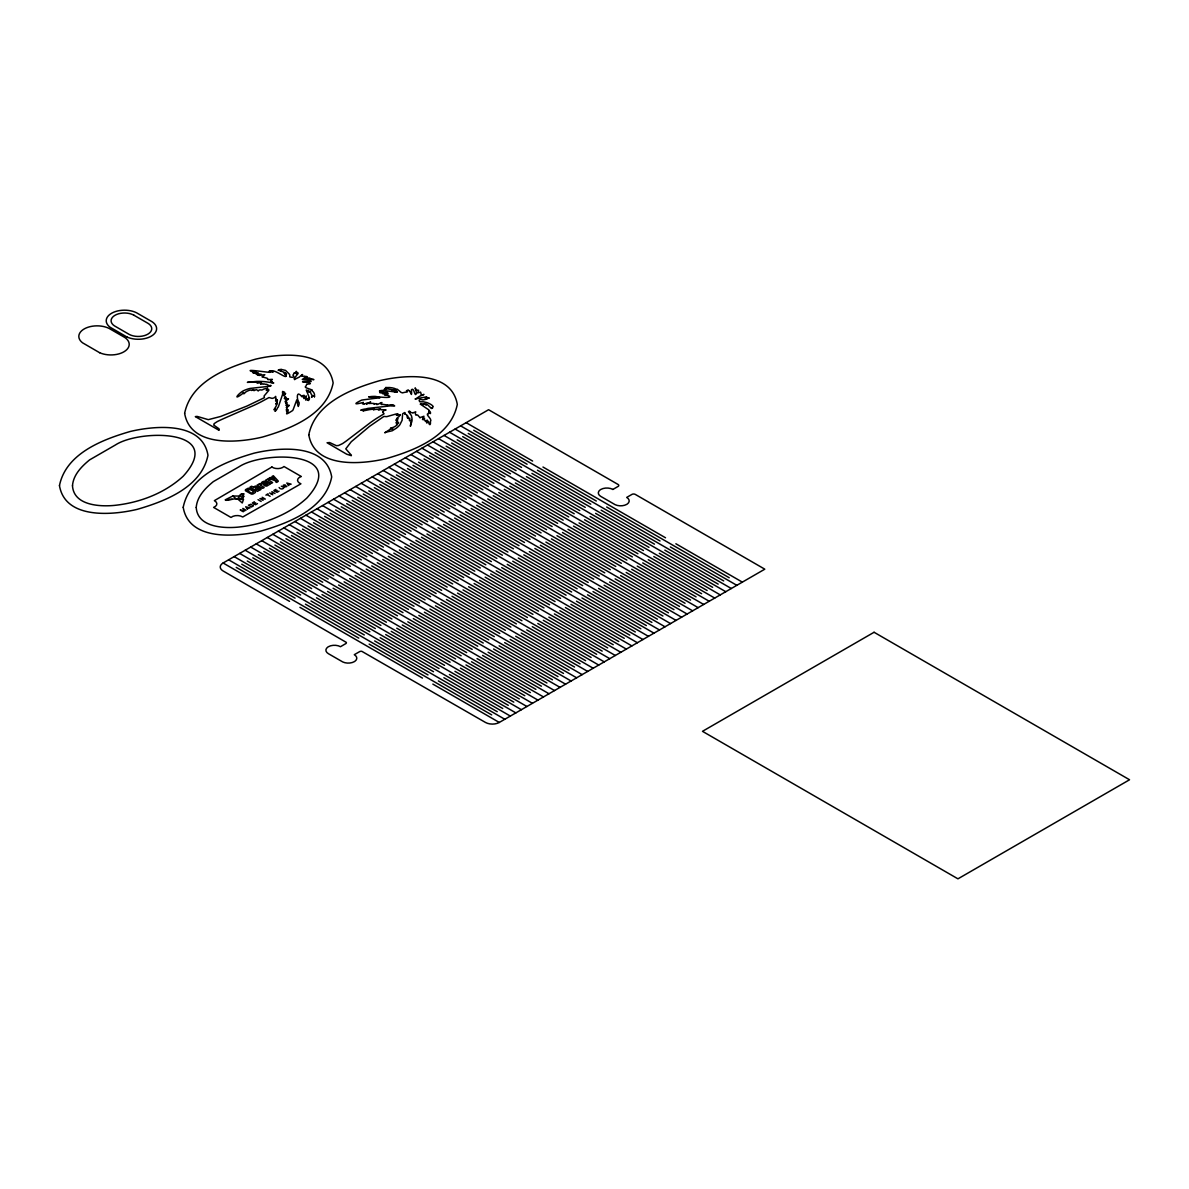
<?xml version="1.0" encoding="UTF-8"?>
<svg xmlns="http://www.w3.org/2000/svg" width="1189" height="1189" viewBox="0 0 1189 1189"><rect width="100%" height="100%" fill="white"/><g stroke="black" fill="none" stroke-linecap="round" stroke-linejoin="round"><path stroke-width="1.5" d="M409.863 412.211L409.878 412.107A2.973 1.724 0 0 0 410.012 411.721L409.729 411.26A2.274 1.308 0 0 1 409.358 411.052L408.436 411.632L411.349 415.556A25.326 14.625 0 0 1 411.662 416.596L411.825 417.384A37.067 21.402 0 0 1 411.974 421.025L410.383 426.286L411.305 419.925L409.685 420.876A10.389 6.004 0 0 0 409.432 420.267L409.313 419.955A2.824 1.635 0 0 1 409.313 419.494L409.893 418.201L407.53 418.186A5.113 2.943 0 0 0 407.99 417.725L407.084 417.176A7.743 4.474 0 0 1 407.782 416.789C408.971 415.734 406.281 416.358 406.727 415.422A2.556 1.471 0 0 0 407.069 415.169L405.033 413.921M272.266 381.728L270.72 380.97M307.788 391.954L307.802 391.894A16.943 9.78 0 0 0 307.758 391.151L307.981 390.17L308.783 391.077A29.725 17.166 0 0 1 309.259 392.221C310.314 389.457 310.255 393.544 312.068 395.343A10.924 6.302 0 0 1 311.533 396.963L311.652 397.23A2.973 1.724 0 0 0 311.83 396.858M304.072 378.132L307.327 376.824L306.539 376.497A2.423 1.397 0 0 0 305.647 376.482C304.325 375.442 299.494 377.597 302.615 374.52L301.441 375.234A12.782 7.372 0 0 0 300.431 376.081A22.011 12.707 0 0 1 299.331 377.062L294.961 379.187A18.073 10.433 0 0 1 294.619 379.663L294.114 378.533L297.978 373.688A3.76 2.17 0 0 0 298.023 373.331A4.266 2.467 0 0 0 297.949 372.9L297.651 372.588A15.754 9.096 0 0 0 297.191 373.331L296.403 373.97L296.388 372.915A26.069 15.056 0 0 1 296.626 372.068L296.477 371.414A1.62 0.936 0 0 0 295.987 371.548L295.467 373.197L294.5 372.766M366.628 404.052L366.673 403.814A3.983 2.304 0 0 1 367.029 403.353M425.707 399.281L425.484 399.415A1.561 0.907 0 0 1 424.874 399.534L422.794 399.98A4.682 2.705 0 0 0 420.029 399.474L419.152 400.188A3.983 2.304 0 0 1 419.241 400.693L419.643 401.614A2.081 1.204 0 0 0 420.089 401.823L423.299 401.808A16.557 9.557 0 0 1 424.83 402.135C428.01 402.268 434.208 406.043 432.841 406.712M412.88 412.865L410.042 412.301M423.715 403.888L423.774 404.097A3.433 1.977 0 0 0 424.012 404.438L423.819 404.602A16.111 9.304 0 0 1 423.076 404.141L421.827 403.874M314.55 396.769L314.49 394.391A48.095 27.763 0 0 0 314.297 393.812A29.903 17.27 0 0 0 313.896 392.801L313.049 391.627A9.616 5.559 0 0 0 312.261 391.018L310.998 390.037A1.486 0.862 0 0 1 311.518 389.933L311.815 389.873M278.731 369.764L278.152 370.21M399.757 415.63L398.583 416.967A5.083 2.928 0 0 0 397.498 417.562L396.606 418.796L398.166 418.766L395.759 420.103L397.884 421.129L396.754 421.961A27.837 16.081 0 0 0 396.026 422.392L396.665 422.883M268.61 385.771L269.546 385.682A3.968 2.289 0 0 0 270.393 385.34L271.137 385.652A17.404 10.047 0 0 1 270.215 386.187M275.967 399.266L275.655 396.383A11.786 6.807 0 0 0 275.313 396.814L275.016 397.141A9.438 5.455 0 0 1 274.079 397.854L272.4 398.36A6.331 3.656 0 0 1 271.657 398.27L271.151 398.122A23.334 13.465 0 0 0 270.616 397.973L268.996 397.557L261.223 401.793A189.304 109.299 0 0 1 253.97 405.33L222.373 419.152A230.413 133.034 0 0 0 217.334 421.545L214.065 423.685A8.368 4.83 0 0 1 213.901 424.518A7.149 4.132 0 0 0 213.767 425.097L219.014 428.798L219.118 430.359L195.338 416.611L196.438 416.447A7.089 4.102 0 0 1 197.419 416.477L208.283 419.658L220.574 416.492L247.163 405.969L264.404 397.661L264.092 396.279A4.087 2.363 0 0 0 264.136 395.937L268.417 390.854A46.43 26.812 0 0 1 268.848 390.274L268.684 389.472A29.725 17.166 0 0 0 268.105 389.724L266.277 390.453A2.512 1.442 0 0 0 266.826 389.992L267.153 389.026A4.459 2.571 0 0 1 267.376 388.491L267.48 388.357M311.83 396.858L313.911 395.714A9.646 5.573 0 0 1 314.253 396.249L314.416 396.754M275.224 411.26L275.417 409.179L273.946 409.774L276.205 405.984A50.622 29.235 0 0 1 276.933 404.26L277.111 403.903A10.136 5.856 0 0 0 277.364 403.383L276.502 403.413A10.864 6.272 0 0 1 275.907 403.74L275.729 403.799M242.244 494.713L243.864 496.303L242.095 499.514L237.741 498.994L240.46 494.356L244.102 493.97L241.59 494.029M267.614 388.179L266.128 388.654M364.087 403.933L367.178 403.175M304.919 397.483L305.038 397.275A22.754 13.138 0 0 0 305.261 396.665L306.272 395.907A14.119 8.16 0 0 1 306.257 396.517L306.197 397.096A33.768 19.5 0 0 1 306.093 397.869L305.766 399.4A21.774 12.574 0 0 0 305.677 399.861L305.781 400.099A8.115 4.682 0 0 0 305.915 399.638L306.554 399.043A8.695 5.024 0 0 1 306.792 399.563L307.327 399.757A17.657 10.196 0 0 0 307.565 398.999L308.56 398.033L308.486 399.786A14.521 8.382 0 0 0 308.337 400.217L308.308 400.455M242.199 499.261L243.537 499.335L242.259 502.962L237.741 498.994M425.721 421.307L427.237 420.089L426.985 421.233A9.765 5.633 0 0 0 426.688 422.288L426.881 423.091L427.252 422.392A10.686 6.168 0 0 1 428.129 421.129L428.798 422.258A26.708 15.427 0 0 0 428.902 423.388C429.898 426.242 430.908 423.715 430.329 421.813C433.064 418.944 424.339 414.367 428.412 413.534M381.223 409.64L386.083 409.952A11.786 6.807 0 0 1 385.34 410.146L384.582 410.398A9.438 5.455 0 0 0 383.542 410.859L382.665 411.84A6.331 3.656 0 0 0 382.828 412.256L382.873 412.33M423.73 403.799L424.458 403.666A10.121 5.841 0 0 1 424.845 403.933A8.531 4.934 0 0 1 425.543 404.557L425.736 404.765A4.711 2.72 0 0 0 426.227 405.167L426.078 403.992L427.668 404.899A17.003 9.824 0 0 1 428.724 405.865A21.045 12.143 0 0 0 429.571 406.683L431.339 408.258M260.718 383.913L261.446 382.695L259.113 382.977A2.824 1.635 0 0 1 258.325 382.977L257.775 382.917A10.389 6.004 0 0 0 256.735 382.769L258.697 381.951L247.371 382.353L256.467 381.446A37.067 21.402 0 0 1 262.784 381.535L264.151 381.624A25.326 14.625 0 0 1 265.935 381.803L273.752 382.962A2.274 1.308 0 0 1 273.396 382.739L272.578 382.576A2.973 1.724 0 0 0 271.984 382.65L271.672 382.665M384.315 389.293L384.627 389.16A2.973 1.724 0 0 1 385.281 389.071L387.242 387.867A9.646 5.573 0 0 0 386.336 387.673L385.504 387.584L389.561 387.525A48.095 27.763 0 0 1 390.542 387.644A29.903 17.27 0 0 1 392.311 387.867L394.332 388.372A9.616 5.559 0 0 1 395.402 388.818L397.081 389.546A1.486 0.862 0 0 0 397.275 389.249L400.084 391.523A20.005 11.548 0 0 0 400.916 392.325L402.402 392.86A22.844 13.183 0 0 0 404.126 392.459L405.003 392.266A3.195 1.843 0 0 1 405.806 392.192L407.247 391.984A1.873 1.085 0 0 0 407.158 391.716L406.415 390.795L408.184 389.918A6.54 3.775 0 0 1 408.674 390.468A14.922 8.62 0 0 0 409.061 390.958L409.343 391.003M275.729 403.784L275.863 403.636A17.686 10.211 0 0 1 276.338 403.19L277.26 402.075L276.517 401.585M268.788 385.459L266.633 384.27A2.556 1.471 0 0 0 266.173 384.478L263.824 383.869A7.743 4.474 0 0 1 263.141 384.27L262.189 383.735A5.113 2.943 0 0 0 261.491 383.973L260.733 383.958M258.102 390.661L256.363 389.606L254.862 390.23A27.837 16.081 0 0 1 254.104 390.646L253.272 390.289M425.677 399.088L426.465 399.058A2.066 1.189 0 0 0 426.896 399.147L426.138 398.583L429.11 398.211A1.62 0.936 0 0 0 429.348 397.929L428.218 397.854A26.069 15.056 0 0 1 426.747 397.988L424.889 397.943L426.034 397.527A15.754 9.096 0 0 0 427.104 397.304L426.777 397.081A4.266 2.467 0 0 0 426.019 397.037A3.76 2.17 0 0 0 425.409 397.067L415.065 398.999A18.073 10.433 0 0 1 415.882 398.805L419.568 396.279A22.011 12.707 0 0 1 421.263 395.64A12.782 7.372 0 0 0 422.734 395.075L423.968 394.391C419.152 396.19 422.14 393.812 420.564 392.638A2.423 1.397 0 0 0 420.549 392.117L417.725 392.875A24.82 14.327 0 0 1 417.948 392.281L418.647 390.274L417.874 390.185A4.087 2.363 0 0 1 416.923 390.066L416.165 389.65A23.408 13.51 0 0 1 415.764 388.833L415.11 387.882L416.418 392.266A6.896 3.983 0 0 1 416.462 392.801A9.869 5.692 0 0 1 416.432 393.232A7.149 4.132 0 0 1 416.299 393.722C414.679 397.602 414.203 386.93 411.468 389.695A34.6 19.975 0 0 0 411.513 390.482L411.602 393.708A6.391 3.686 0 0 1 411.364 394.451L410.16 391.85M275.268 411.245L275.803 410.681A29.621 17.107 0 0 0 276.71 409.506L277.126 408.808A7.506 4.325 0 0 0 277.305 408.139L278.33 406.935A34.778 20.079 0 0 0 278.612 406.073L282.744 393.901A11.994 6.926 0 0 1 282.596 393.143L282.581 392.994A13.956 8.055 0 0 0 282.477 392.266L282.64 391.434L284.706 392.296A5.455 3.151 0 0 1 284.245 392.786L283.799 393.455A4.028 2.333 0 0 0 284.424 393.173L283.903 394.154L285.657 393.559L284.112 395.06A11.236 6.48 0 0 0 283.591 395.447L283.799 395.729A4.682 2.705 0 0 0 284.26 395.669L285.687 396.903L284.305 398.36L286.504 398.033L285.523 398.657A2.437 1.397 0 0 0 284.855 398.85L286.326 399.549A9.423 5.44 0 0 0 287.396 399.088L288.496 398.791L287.901 399.474A40.233 23.23 0 0 1 286.49 400.425A53.029 30.617 0 0 0 285.315 401.183L285.092 401.867A3.418 1.977 0 0 0 285.821 401.629L286.594 402.001A7.535 4.355 0 0 1 286.311 402.625L285.702 403.353L287.129 402.937L285.94 405.419L287.797 404.795L286.876 406.43L287.857 406.014A20.956 12.098 0 0 0 288.882 405.538L289.016 405.479M399.534 415.347L400.396 414.575M253.183 390.23L253.569 389.903A2.452 1.412 0 0 0 253.718 389.606L252.187 390.037A6.138 3.552 0 0 1 251.711 390.482C251.221 388.862 245.008 391.909 244.904 392.89A7.387 4.266 0 0 0 244.429 393.381L243.775 393.856L243.373 392.489A2.913 1.679 0 0 0 243.076 392.846L242.898 393.083A27.184 15.695 0 0 1 242.036 394.064C231.751 401.54 239.361 392.444 244.013 390.497A27.867 16.081 0 0 1 250.106 388.417L270.215 386.187M370.686 402.016L368.263 402.922A13.54 7.818 0 0 1 367.416 403.621L366.747 404.037M270.587 380.941L272.385 379.38L270.542 379.44A12.247 7.06 0 0 1 269.279 379.559C265.95 379.975 269.071 378.592 266.752 378.102A9.17 5.291 0 0 0 265.578 377.805L262.531 376.913A3.002 1.739 0 0 0 261.981 376.839L262.204 376.66A1.605 0.921 0 0 0 262.695 376.527L264.835 374.713L261.981 374.996A26.753 15.442 0 0 1 260.272 375.263C255.798 376.125 264.196 373.524 260.049 374.312A25.489 14.714 0 0 1 258.593 374.654L257.359 374.817M363.314 402.506L362.511 403.888A3.047 1.754 0 0 0 363.121 403.695L364.027 403.948M308.471 382.962L308.56 383.126A14.922 8.62 0 0 0 309.408 383.348A6.54 3.775 0 0 1 310.359 383.631L307.252 384.225A1.873 1.085 0 0 0 306.777 384.181L306.405 384.998A3.195 1.843 0 0 1 306.286 385.459L305.959 385.979A22.844 13.183 0 0 0 305.246 386.96L306.182 387.822A20.005 11.548 0 0 0 307.579 388.313L311.815 389.858M276.502 401.54L277.007 401.094A10.285 5.945 0 0 0 277.453 400.515L277.245 399.667L276.116 400.544A4.563 2.631 0 0 1 275.818 400.871L275.551 400.871A3.24 1.873 0 0 1 275.818 400.574L276.175 400.247A9.334 5.38 0 0 0 276.487 399.742L276.026 399.281M409.581 390.869L410.116 391.612M415.912 414.827L417.755 415.095A9.17 5.291 0 0 1 418.29 415.764L419.821 417.517A3.002 1.739 0 0 1 419.955 417.844L420.267 417.725A1.605 0.921 0 0 1 420.49 417.428L423.938 416.254L423.15 417.844A26.753 15.442 0 0 0 422.69 418.84C421.486 421.382 425.662 416.373 424.324 418.959A25.489 14.714 0 0 0 423.745 419.791C423.923 419.97 425.424 419.613 425.409 421.545A1.739 0.996 0 0 0 425.721 421.307M370.344 402.239L370.225 402.313A20.956 12.098 0 0 0 369.422 402.908L368.709 403.472C368.991 403.502 376.883 403.012 374.015 404.141L375.293 403.799A7.535 4.355 0 0 1 376.348 403.636L377.002 404.082A3.418 1.977 0 0 0 376.601 404.498L377.775 404.379A53.029 30.617 0 0 0 379.098 403.695A40.233 23.23 0 0 1 380.733 402.878L381.922 402.536L381.401 403.175A9.423 5.44 0 0 0 380.614 403.784L381.832 404.632A2.437 1.397 0 0 0 382.174 404.26L387.332 404.988A4.682 2.705 0 0 0 387.242 405.241L387.242 405.508M612.885 489.452L618.339 486.271A2.437 1.412 0 0 0 618.057 484.458L488.59 409.715L223.101 562.992A9.765 5.633 0 0 0 223.101 570.973L346.296 642.372A2.437 1.412 0 0 1 345.94 643.531L340.485 646.712A8.546 4.934 0 0 0 328.387 646.727L327.896 647.024A8.546 4.934 0 0 0 328.417 653.697L342.744 661.946A8.546 4.934 0 0 0 354.307 661.649L354.798 661.352A8.546 4.934 0 0 0 354.292 654.693L359.791 651.542A2.437 1.412 0 0 1 361.828 651.334L485.484 722.451A9.765 5.633 0 0 0 499.291 722.451L764.795 569.174L635.327 494.431A2.437 1.412 0 0 0 632.191 494.267L626.692 497.418A8.546 4.934 0 0 1 627.197 504.077L626.692 504.374A8.546 4.934 0 0 1 615.159 504.686L600.817 496.422A8.546 4.934 0 0 1 600.296 489.764L600.802 489.467A8.546 4.934 0 0 1 612.87 489.437M227.025 499.722L225.925 500.361L232.197 499.35M265.89 495.129L268.134 493.836M254.372 501.803L252.35 502.977L255.457 504.76L257.463 503.601M275.907 489.378L273.886 490.537L276.992 492.32L279.014 491.161M271.047 493.762L273.247 492.499M253.852 503.839L255.694 502.784M275.402 491.399L277.245 490.344M246.985 508.52L250.062 507.881M288.11 484.77L291.171 484.131M232.836 495.976L225.167 499.87L241.07 498.31L243.582 496.17L232.836 495.976L236.343 499.038M289.313 405.33L287.827 406.683A13.54 7.818 0 0 0 286.623 407.158L286.281 407.589A3.983 2.304 0 0 0 287.084 407.396M308.709 382.828L308.337 382.576M391.88 405.152L392.325 404.988A5.455 3.151 0 0 1 393.069 404.75L394.659 405.925L393.217 406.014A13.956 8.055 0 0 0 391.984 405.954L391.716 405.954A11.994 6.926 0 0 1 390.393 405.85L369.303 408.243A34.778 20.079 0 0 0 367.832 408.407L365.722 409.001A7.506 4.325 0 0 0 364.577 409.105L363.373 409.343A29.621 17.107 0 0 0 361.337 409.863C358.469 411.082 366.628 409.194 362.913 410.933L369.482 409.625A50.622 29.235 0 0 0 372.454 409.209L373.078 409.105A10.136 5.856 0 0 1 373.985 408.957L373.926 409.462A10.864 6.272 0 0 0 373.361 409.804L373.539 409.833A17.686 10.211 0 0 0 374.297 409.551L377.939 409.179A10.285 5.945 0 0 1 378.949 408.912L380.406 409.031L378.89 409.685A4.563 2.631 0 0 0 378.325 409.848L378.325 410.012A3.24 1.873 0 0 0 378.845 409.848L379.395 409.655A9.334 5.38 0 0 1 380.272 409.462L381.223 409.536M308.308 400.47L308.739 400.084A9.512 5.484 0 0 0 309.125 399.549A5.767 3.329 0 0 0 309.303 399.192A6.465 3.73 0 0 0 309.437 398.107L306.286 390.007L307.505 391.359A13.049 7.535 0 0 0 307.594 391.716L307.743 392.028M386.856 431.993L392.236 430.76L396.279 428.218A27.867 16.081 0 0 0 399.89 424.696L402.12 420.252L402.64 413.772L403.755 413.088A17.404 10.047 0 0 1 404.691 412.553L405.226 412.984A3.968 2.289 0 0 0 404.617 413.475L404.721 413.995M386.291 432.202L384.701 432.766L390.111 429.363A27.184 15.695 0 0 1 391.82 428.857L391.984 428.813M258.132 390.824C260.703 388.848 260.391 390.557 262.487 389.799A5.083 2.928 0 0 0 263.512 389.175L265.935 388.506M387.376 405.494L387.733 405.36A11.236 6.48 0 0 0 388.402 405.063L391.671 404.884A4.028 2.333 0 0 0 391.166 405.256M399.905 414.693L399.772 414.723A4.459 2.571 0 0 1 398.82 414.857L397.171 415.05A2.512 1.442 0 0 0 396.368 415.362L397.616 414.307A29.725 17.166 0 0 0 398.077 413.98L396.665 413.891A46.43 26.812 0 0 1 395.655 414.129L386.856 416.611A4.087 2.363 0 0 0 386.291 416.626L383.884 416.447L369.482 426.405L351.26 441.743L345.776 448.848L351.29 455.119A7.089 4.102 0 0 1 351.335 455.684L346.712 454.213L327.064 442.769L329.606 442.531L336.368 445.682A7.149 4.132 0 0 0 337.379 445.607A8.368 4.83 0 0 1 338.508 445.518L342.521 443.616A230.413 133.034 0 0 0 346.653 440.718L370.596 422.467A189.304 109.299 0 0 1 376.735 418.29L384.062 413.802L383.334 412.865A23.334 13.465 0 0 0 383.081 412.553L382.962 412.42M257.359 374.803L259.098 374.045L255.576 373.688A1.739 0.996 0 0 1 255.992 373.509L258.102 372.633L256.111 372.781A9.765 5.633 0 0 1 254.297 372.945L252.9 372.841L254.119 372.618A10.686 6.168 0 0 0 256.304 372.112L254.327 371.726A26.708 15.427 0 0 1 252.395 371.667C241.308 367.981 275.194 373.792 269.457 371.949M413.103 412.761L415.734 411.855L415.451 412.895A12.247 7.06 0 0 0 415.243 413.638L415.838 414.812M287.396 407.307L286.49 409.655A3.047 1.754 0 0 0 286.163 409.997C291.335 408.659 285.39 411.617 286.594 411.691C291.855 409.179 280.039 418.602 292.717 410.487A68.278 39.415 0 0 0 293.401 408.986L296.774 399.89L297.666 401.406A12.633 7.297 0 0 1 297.473 402.358L297.384 402.595A2.868 1.65 0 0 0 297.309 402.893L298.29 406.46L298.885 404.973A26.426 15.264 0 0 0 299.078 403.918A18.846 10.879 0 0 0 299.108 402.625C296.774 399.965 296.447 391.657 299.851 394.644A5.603 3.24 0 0 1 300.505 395.209L302.125 396.888A13.332 7.699 0 0 0 302.437 395.996A8.412 4.86 0 0 1 302.571 395.58L303.284 396.784C304.577 391.3 304.161 401.719 304.072 397.81A1.962 1.13 0 0 1 304.161 397.453L304.889 397.468M396.725 422.927L397.319 422.704A2.452 1.412 0 0 1 397.825 422.615L398.642 422.764L397.081 423.492A6.138 3.552 0 0 0 396.309 423.774C400.485 423.581 393.069 427.906 392.251 427.654A7.387 4.266 0 0 1 391.285 427.981L390.408 428.322L391.731 428.203M281.124 369.393L285.538 370.403L289.195 374.015A16.557 9.557 0 0 1 289.759 374.907L289.744 376.75A2.081 1.204 0 0 0 290.086 377.017L291.691 377.255A3.983 2.304 0 0 1 292.553 377.299L293.817 376.794A4.682 2.705 0 0 0 292.91 375.189L293.698 373.985A1.561 0.907 0 0 1 293.832 373.718L294.53 373.078A2.066 1.189 0 0 1 294.382 372.826L294.367 372.752M285.732 375.873L285.776 375.739A5.603 3.24 0 0 0 286.163 376.155C285.523 378.503 275.833 369.883 271.3 370.775A7.134 4.117 0 0 0 269.413 370.805C268.58 370.938 278.345 372.32 270.349 371.845A28.685 16.557 0 0 0 269.635 371.771L269.249 371.86M391.924 390.423L395.075 390.17L387.896 388.937A10.924 6.302 0 0 0 385.102 389.234L384.419 389.323M432.796 406.816L432.484 407.857M391.805 428.352L392.816 428.605A2.913 1.679 0 0 1 392.236 428.753M304.161 378.206L305.231 378.132A24.82 14.327 0 0 0 306.272 377.998L309.898 378.043A4.087 2.363 0 0 0 310.106 378.592L311.013 379.053A23.408 13.51 0 0 0 312.231 379.261L313.926 379.618L306.286 378.875A6.896 3.983 0 0 0 305.365 378.845A9.869 5.692 0 0 0 304.607 378.875A7.149 4.132 0 0 0 303.775 378.949C297.191 380.123 314.164 379.707 310.745 381.728A34.6 19.975 0 0 1 309.363 381.714L303.804 381.654A6.391 3.686 0 0 0 302.511 381.788L307.178 382.501M286.177 375.754L285.717 375.04A16.111 9.304 0 0 1 284.929 374.609L285.197 374.49A3.433 1.977 0 0 0 285.806 374.624L286.534 374.238A10.121 5.841 0 0 0 286.073 374.015A8.531 4.934 0 0 0 284.988 373.614L284.632 373.495A4.711 2.72 0 0 1 283.948 373.212L285.969 373.301L284.409 372.38A17.003 9.824 0 0 0 282.729 371.771A21.045 12.143 0 0 1 281.303 371.28M432.514 408.184L431.429 408.511M392.013 390.438L393.291 390.557A29.725 17.166 0 0 1 395.298 390.824L396.858 391.285L395.164 391.419A16.943 9.78 0 0 0 394.035 391.389L394.183 391.508A13.049 7.535 0 0 0 394.793 391.567L397.289 392.177L383.126 390.453A6.465 3.73 0 0 0 381.238 390.527A5.767 3.329 0 0 0 380.629 390.631A9.512 5.484 0 0 0 379.677 390.854L379.44 391.077A14.521 8.382 0 0 0 380.198 391.003L383.527 391.151L381.565 391.538A17.657 10.196 0 0 0 380.257 391.671L380.584 391.969A8.695 5.024 0 0 1 381.476 392.102L380.465 392.489A8.115 4.682 0 0 0 379.663 392.563L380.064 392.623A21.774 12.574 0 0 0 380.866 392.563L383.512 392.385A33.768 19.5 0 0 1 384.864 392.311L385.86 392.281A14.119 8.16 0 0 1 386.93 392.281L387.688 392.444L385.608 392.86A22.754 13.138 0 0 0 384.567 392.994L384.24 393.5A1.962 1.13 0 0 1 383.631 393.544C377.091 393.5 394.644 393.232 385.414 394.005L387.614 394.391A8.412 4.86 0 0 1 386.782 394.48A13.332 7.699 0 0 0 385.221 394.674L384.433 394.807L388.134 395.595A5.603 3.24 0 0 1 389.1 395.982C393.5 398.627 377.418 396.933 375.293 396.413A18.846 10.879 0 0 0 373.034 396.427A26.426 15.264 0 0 0 371.221 396.532L368.649 396.888L374.817 397.453A2.868 1.65 0 0 0 375.352 397.408L375.739 397.364A12.633 7.297 0 0 1 377.403 397.245L380.079 397.706L364.265 399.712A68.278 39.415 0 0 0 361.664 400.099C348.942 406.281 360.98 402.967 363.314 402.447M278.598 370.269L281.317 371.28M289.804 483.804L286.817 483.046L288.689 485.573M248.679 507.54L245.692 506.796L247.58 509.308M421.753 404.186L421.634 404.141A5.603 3.24 0 0 1 421.144 403.888L420.401 404.082M279.296 369.601L281.124 369.497M428.679 413.698L428.724 413.43A28.685 16.557 0 0 0 428.605 413.014L428.828 410.904L430.403 413.564A7.134 4.117 0 0 0 430.448 412.464L428.724 409.819L420.386 404.186M284.513 486.896C292.093 486.093 278.285 485.692 285.226 484.874M466.162 422.675L532.613 461.05M542.972 467.024L665.528 537.785M675.887 543.759L742.352 582.134M473.757 430.255L596.313 501.015M606.672 506.99L729.229 577.75M460.633 425.87L527.084 464.23M537.443 470.22L660.014 540.965M670.358 546.955L736.823 585.315M468.228 433.435L590.784 504.195M601.144 510.17L723.7 580.931M455.105 429.051L521.57 467.426M531.929 473.4L654.485 544.161M664.844 550.135L731.294 588.51M462.699 436.631L585.27 507.391M595.615 513.366L718.186 584.126M449.591 432.246L516.041 470.606M526.4 476.596L648.956 547.356M659.315 553.331L725.78 591.706M457.185 439.811L579.742 510.571M590.101 516.561L712.657 587.321M444.062 435.427L510.512 473.802M520.871 479.776L643.442 550.537M653.787 556.526L720.252 594.886M451.657 443.007L574.213 513.767M584.572 519.742L707.128 590.502M438.533 438.622L504.998 476.997M515.357 482.972L637.913 553.732M648.273 559.707L714.723 598.082M446.128 446.187L568.699 516.947M579.043 522.937L701.614 593.697M433.019 441.803L499.469 480.178M509.828 486.152L632.385 556.913M642.744 562.902L709.209 601.262M440.614 449.383L563.17 520.143M573.529 526.118L696.085 596.878M427.49 444.998L493.94 483.373M504.299 489.348L626.871 560.108M637.215 566.083L703.68 604.458M435.085 452.578L557.641 523.338M568 529.313L690.556 600.073M421.961 448.194L488.426 486.554M498.786 492.543L621.342 563.304M631.701 569.278L698.151 607.653M429.556 455.759L552.127 526.519M562.471 532.509L685.042 603.254M416.447 451.374L482.897 489.749M493.257 495.724L615.813 566.484M626.172 572.459L692.637 610.834M424.042 458.954L546.598 529.714M556.957 535.689L679.514 606.449M410.918 454.57L477.369 492.93M487.728 498.919L610.299 569.68M620.643 575.654L687.108 614.029M418.513 462.135L541.069 532.895M551.428 538.885L673.985 609.645M405.39 457.75L471.855 496.125M482.214 502.1L604.77 572.86M615.129 578.85L681.579 617.21M412.984 465.33L535.555 536.09M545.9 542.065L668.471 612.825M399.876 460.946L466.326 499.321M476.685 505.295L599.241 576.056M609.6 582.03L676.065 620.405M407.47 468.525L530.026 539.271M540.386 545.261L662.942 616.021M394.347 464.126L460.797 502.501M471.156 508.476L593.727 579.236M604.086 585.226L670.537 623.586M401.941 471.706L524.498 542.466M534.857 548.441L657.413 619.201M388.818 467.322L455.283 505.697M465.642 511.671L588.198 582.432M598.557 588.406L665.008 626.781M396.413 474.901L518.984 545.662M529.328 551.637L651.899 622.397M383.304 470.517L449.754 508.877M460.113 514.867L582.669 585.627M593.029 591.602L659.494 629.977M390.899 478.082L513.455 548.842M523.814 554.832L646.37 625.592M377.775 473.698L444.225 512.073M454.584 518.047L577.155 588.808M587.515 594.797L653.965 633.157M385.37 481.277L507.926 552.038M518.285 558.013L640.841 628.773M372.246 476.893L438.711 515.253M449.07 521.243L571.627 592.003M581.986 597.978L648.436 636.353M379.841 484.458L502.412 555.218M512.756 561.208L635.327 631.968M366.732 480.074L433.182 518.449M443.542 524.423L566.098 595.184M576.457 601.173L642.922 639.533M374.327 487.653L496.883 558.414M507.242 564.389L629.798 635.149M361.203 483.269L427.654 521.644M438.013 527.619L560.584 598.379M570.943 604.354L637.393 642.729M368.798 490.849L491.354 561.609M501.713 567.584L624.27 638.344M355.674 486.464L422.14 524.825M432.499 530.814L555.055 601.56M565.414 607.549L631.864 645.909M363.269 494.029L485.84 564.79M496.185 570.765L618.756 641.525M350.161 489.645L416.611 528.02M426.97 533.995L549.526 604.755M559.885 610.73L626.35 649.105M357.755 497.225L480.311 567.985M490.671 573.96L613.227 644.72M344.632 492.841L411.082 531.201M421.441 537.19L544.012 607.951M554.371 613.925L620.821 652.3M352.226 500.406L474.783 571.166M485.142 577.155L607.698 647.916M339.103 496.021L405.568 534.396M415.927 540.371L538.483 611.131M548.842 617.121L615.293 655.481M346.698 503.601L469.269 574.361M479.613 580.336L602.184 651.096M333.589 499.217L400.039 537.591M410.398 543.566L532.954 614.327M543.314 620.301L609.779 658.676M341.184 506.782L463.74 577.542M474.099 583.531L596.655 654.292M328.06 502.397L394.51 540.772M404.869 546.747L527.44 617.507M537.8 623.497L604.25 661.857M335.655 509.977L458.211 580.737M468.57 586.712L591.126 657.472M322.531 505.593L388.996 543.967M399.355 549.942L521.912 620.703M532.271 626.677L598.721 665.052M330.126 513.172L452.697 583.933M463.041 589.907L585.612 660.668M281.303 486.227C287.248 487.535 280.753 490.879 279.103 487.505M317.017 508.788L383.467 547.148M393.827 553.138L516.383 623.898M526.742 629.873L593.207 668.248M324.612 516.353L447.168 587.113M457.527 593.103L580.083 663.848M311.488 511.969L377.939 550.344M388.298 556.318L510.869 627.079M521.228 633.053L587.678 671.428M271.85 491.696L274.971 493.494M319.083 519.548L441.639 590.309M451.998 596.284L574.555 667.044M269.65 492.959L272.771 494.758M305.959 515.164L372.425 553.524M382.784 559.514L505.34 630.274M515.699 636.249L582.149 674.624M267.005 494.49L270.126 496.289M313.554 522.729L436.125 593.489M446.469 599.479L569.041 670.239M300.445 518.345L366.896 556.72M377.255 562.694L499.811 633.455M510.17 639.444L576.635 677.804M262.16 497.284L265.296 499.083L259.945 498.563L263.066 500.361M308.04 525.924L430.596 596.685M440.956 602.66L563.512 673.42M258.028 499.662L261.149 501.476M294.917 521.54L361.367 559.915M371.726 565.89L494.297 636.65M504.656 642.625L571.106 681M302.511 529.12L425.067 599.865M435.427 605.855L557.983 676.615M289.388 524.721L355.853 563.096M366.212 569.07L488.768 639.831M499.127 645.82L565.578 684.18M296.982 532.3L419.554 603.061M429.898 609.036L552.469 679.796M283.874 527.916L350.324 566.291M360.683 572.266L483.239 643.026M493.598 649.001L560.064 687.376M291.468 535.496L414.025 606.256M424.384 612.231L546.94 682.991M246.004 510.215L242.883 508.416L244.652 510.988L240.193 509.962L243.314 511.775M278.345 531.111L344.795 569.472M355.154 575.461L477.725 646.221M488.084 652.196L554.535 690.571M285.94 538.676L408.496 609.437M418.855 615.426L541.411 686.187M272.816 534.292L339.281 572.667M349.64 578.642L472.196 649.402M482.556 655.392L549.006 693.752M280.411 541.872L402.982 612.632M413.326 618.607L535.897 689.367M267.302 537.487L333.752 575.848M344.111 581.837L466.668 652.598M477.027 658.572L543.492 696.947M274.897 545.052L397.453 615.813M407.812 621.802L530.368 692.563M261.773 540.668L328.223 579.043M338.583 585.018L461.154 655.778M471.513 661.768L537.963 700.128M269.368 548.248L391.924 619.008M402.283 624.983L524.839 695.743M256.244 543.863L322.709 582.238M333.069 588.213L455.625 658.974M465.984 664.948L532.434 703.323M263.839 551.443L386.41 622.204M396.754 628.178L519.325 698.939M250.73 547.059L317.181 585.419M327.54 591.409L450.096 662.154M460.455 668.144L526.92 706.504M258.325 554.624L380.881 625.384M391.24 631.359L513.797 702.119M245.202 550.239L311.667 588.614M322.011 594.589L444.582 665.35M454.941 671.324L521.391 709.699M252.796 557.819L375.352 628.58M385.712 634.554L508.268 705.315M239.673 553.435L306.138 591.795M316.497 597.785L439.053 668.545M449.412 674.52L515.863 712.895M247.267 561L369.838 631.76M380.183 637.75L502.754 708.51M234.159 556.615L300.609 594.99M310.968 600.965L433.524 671.726M443.883 677.715L510.349 716.075M241.753 564.195L364.31 634.956M374.669 640.93L497.225 711.691M228.63 559.811L295.095 598.171M305.439 604.161L428.01 674.921M438.369 680.896L504.82 719.271M236.225 567.376L358.781 638.136M369.14 644.126L491.696 714.886M223.101 562.992L289.566 601.366M299.925 607.341L422.481 678.102M432.841 684.091L499.291 722.451M59.465 485.602C65.142 519.325 111.87 515.342 137.092 509.382C165.122 501.282 201.536 487.237 207.971 455.224C202.279 421.515 155.551 425.499 130.329 431.458C102.299 439.558 65.885 453.589 59.465 485.602M72.484 485.751C73.673 505.28 99.192 506.796 114.099 505.429C139.232 502.858 164.394 493.48 183.18 476.254C226.222 428.768 139.663 429.08 115.482 444.939L89.591 459.89C81.61 466.445 73.257 474.872 72.484 485.751M183.21 507.317C188.888 541.04 235.615 537.056 260.837 531.097C288.868 522.997 325.281 508.966 331.701 476.952C326.024 443.229 279.296 447.213 254.074 453.172C226.044 461.273 189.631 475.318 183.21 507.317M184.637 413.326C190.329 447.049 237.057 443.066 262.279 437.106C290.309 429.006 326.722 414.976 333.143 382.962C327.465 349.239 280.738 353.222 255.516 359.182C227.485 367.282 191.072 381.327 184.637 413.326M196.23 507.465C197.419 527.009 222.938 528.525 237.845 527.158C262.962 524.572 288.139 515.209 306.925 497.983C349.967 450.482 263.408 450.794 239.227 466.668L213.336 481.619C205.355 488.159 197.002 496.586 196.23 507.465M308.798 434.817C314.476 468.54 361.203 464.557 386.425 458.582C414.456 450.482 450.869 436.452 457.304 404.438C451.612 370.715 404.884 374.698 379.663 380.673C351.632 388.773 315.219 402.803 308.798 434.817M259.009 489.169C254.253 490.834 254.268 484.146 259.009 489.169M265.013 482.808L263.705 484.636A1.724 0.996 0 0 0 263.78 484.963L264.538 485.617A3.121 1.798 0 0 0 265.177 485.9L266.113 486.078A1.62 0.936 0 0 0 266.916 486.004L270.349 483.938A2.423 1.397 0 0 1 269.74 483.76L264.954 481.263A1.575 0.907 0 0 0 264.3 481.233L263.007 481.59A6.718 3.879 0 0 0 262.189 482.021L261.431 482.793A1.932 1.115 0 0 0 261.491 483.477C263.378 485.588 262.769 480.742 265.013 482.808M265.355 484.161C267.525 487.014 267.956 481.575 265.355 484.161M247.267 489.957C254.431 497.686 255.516 488.129 247.312 489.853M260.346 484.934L264.151 487.52L262.71 488.352L257.106 485.112L259.143 484.057A1.739 0.996 0 0 1 259.455 483.611L261.312 484.131L260.361 484.844M268.818 480.029L272.623 482.63L271.196 483.462L265.593 480.222L267.614 479.167A1.739 1.011 0 0 1 267.926 478.721L269.784 479.241L268.818 480.029M276.368 481.144L275.61 481.783L276.68 482.407L278.122 481.426A1.546 0.892 0 0 0 278.271 481.055L273.336 475.749L271.895 476.581L275.016 479.256L270.319 477.502L268.818 478.364L276.368 481.144M253.852 487.133L251.503 486.242L250.076 487.059L257.508 491.354L259.157 490.254A1.739 1.011 0 0 0 259.886 490.106L260.822 489.511A1.798 1.04 0 0 0 261 489.065L255.873 486.108A1.798 1.04 0 0 0 255.115 486.212L254.089 486.747A1.724 0.996 0 0 0 253.852 487.133M253.183 505.756L251.578 507.004L248.456 505.191L250.834 504.255L253.183 505.756M245.647 489.645L245.558 489.749A2.631 1.516 0 0 0 245.529 490.775L251.28 494.015A2.616 1.516 0 0 0 253.049 493.911L255.263 492.558A2.631 1.516 0 0 0 255.308 491.547L249.556 488.307A2.616 1.516 0 0 0 247.788 488.411L245.647 489.645M271.909 467.009L214.362 500.658A7.387 4.266 0 0 1 213.604 507.406L231.008 517.453A7.387 4.266 0 0 1 242.719 517.007L300.936 483.804A7.372 4.251 0 0 1 300.49 476.834A7.119 4.102 0 0 1 301.322 476.521L283.993 466.519A7.372 4.251 0 0 1 271.909 467.024M874.078 632.266L702.476 731.324L957.948 878.834L1129.55 779.761L874.078 632.266M127.015 337.037L109.997 327.168A18.311 10.567 0 0 1 112.004 313.034A18.311 10.567 0 0 1 136.586 312.796L152.103 321.758A18.311 10.567 0 0 1 151.583 335.982A18.311 10.567 0 0 1 127.015 337.037M99.623 352.702L82.591 342.833A18.311 10.567 0 0 1 84.612 328.699A18.311 10.567 0 0 1 109.18 328.461L124.696 337.423A18.311 10.567 0 0 1 124.191 351.647A18.311 10.567 0 0 1 99.623 352.702M133.971 315.248L133.361 314.922A13.421 7.743 0 0 0 115.036 315.263A13.421 7.743 0 0 0 114.412 325.845L129.333 334.481A13.421 7.743 0 0 0 148.03 334.05A13.421 7.743 0 0 0 147.852 323.245L133.971 315.248"/></g></svg>
